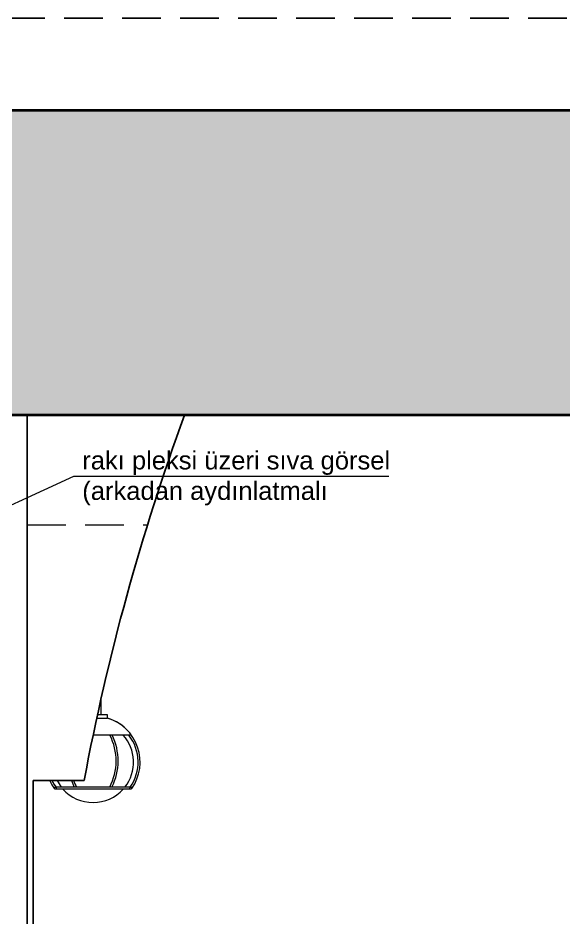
# Model space of a CAD drawing. Header units: millimetres. Extents: x 54215 to 67697, y 23496 to 56611.
# Drawn here: x 56074.4 to 56253.6, y 25640.1 to 25935.7 of the extents above; entities that cross this region are included whole.
import ezdxf

# ---------------------------------------------------------------- set-up
doc = ezdxf.new("R2010")
doc.units = ezdxf.units.MM
doc.linetypes.add('DASHED', pattern=[19.05, 12.7, -6.35])
for name, color, linetype, lineweight in [('- 0.25', 43, 'Continuous', 25), ('no3_duvar kaplama', 8, 'Continuous', 0), ('no3_duvar mevcut', 4, 'Continuous', 35), ('no3_mobilya aydınlatma', 50, 'Continuous', 13), ('no3_tefriş arka ince', 65, 'Continuous', 13), ('no3_yazı duvar', 152, 'Continuous', 0)]:
    doc.layers.add(name, color=color, linetype=linetype, lineweight=lineweight)
doc.styles.get("Standard").update_dxf_attribs({"font": 'arial.ttf'})

msp = doc.modelspace()

# ---------------------------------------------------------------- hatches: boundary and pattern name
at = {"layer": 'no3_duvar kaplama'}
h = msp.add_hatch(dxfattribs=at)
h.set_pattern_fill('JIS_STN_2.5', color=256, scale=3)
h.set_pattern_definition([(45, (42770.561, 4300.2), (-5.3033009, 5.3033009), []), (45, (42775.856, 4300.2), (-5.3033009, 5.3033009), [3.6, -1.5])])
h.paths.add_polyline_path([(55956.146, 25905.278), (55956.146, 25859.778), (55987.067, 25859.778), (55987.067, 25819.778), (56047.401, 25819.778), (56047.401, 25805.278), (56547.401, 25805.278), (56547.401, 25905.278)])
h.paths.add_polyline_path([(55956.146, 25264.778), (55956.146, 25223.278), (56817.127, 25223.278), (56817.127, 25233.278), (56718.901, 25233.278), (56718.901, 25238.278), (56688.901, 25238.278), (56688.901, 25255.778), (56658.901, 25255.778), (56658.901, 25273.278), (56037.401, 25273.278), (56037.401, 25264.778)])

# ---------------------------------------------------------------- linework, layer by layer
at = {"layer": '- 0.25'}
for p, q in [((56077.401, 25805.278), (56077.401, 25273.278)), ((56079.401, 25273.278), (56079.401, 25685.278)), ((56079.401, 25685.278), (56096.107, 25685.278))]:
    msp.add_line(p, q, dxfattribs=at)
msp.add_arc((56831.856, 25547.617), 748.517, 159.865338, 169.402366, dxfattribs=at)
at = {"linetype": 'DASHED'}
msp.add_lwpolyline([(55956.146, 25935.699), (56975.033, 25935.699), (56975.033, 25149.584), (55956.146, 25149.584)], close=True, dxfattribs=at)
at = {"layer": 'no3_duvar mevcut'}
for p, q in [((56547.401, 25905.278), (55956.146, 25905.278)), ((56547.401, 25805.278), (56047.401, 25805.278))]:
    msp.add_line(p, q, dxfattribs=at)
at = {"layer": 'no3_mobilya aydınlatma'}
for p, q in [((56101.598, 25711.937), (56101.598, 25706.883)), ((56111.614, 25700.197), (56099.056, 25700.197)), ((56111.614, 25683.145), (56086.462, 25683.145)), ((56111.45, 25682.481), (56086.462, 25682.481))]:
    msp.add_line(p, q, dxfattribs=at)
msp.add_lwpolyline([(56100.239, 25705.776), (56103.813, 25705.776), (56103.813, 25706.883), (56100.48, 25706.883)], dxfattribs=at)
for centre in [(56086.625, 25682.813), (56111.45, 25682.813)]:
    msp.add_circle(centre, 0.332, dxfattribs=at)
for centre, radius, start, end in [((56099.384, 25691.339), 15.101, 41.29316, 72.94472), ((56099.384, 25691.339), 15.101, 324.99252, 72.94472), ((56088.027, 25691.749), 18.568, 332.39304, 27.06104), ((56088.027, 25691.749), 19.232, 333.42237, 26.05526), ((56099.038, 25691.339), 13.287, 2.38802, 41.81031), ((56099.384, 25691.339), 14.437, 324.99252, 37.84721), ((56099.038, 25691.339), 13.287, 321.92372, 2.38802), ((56098.405, 25691.322), 14.86, 204.00126, 216.03109), ((56098.405, 25691.322), 14.196, 205.19977, 216.03109), ((56099.038, 25691.339), 13.287, 207.14122, 218.07628), ((56110.049, 25691.749), 19.232, 199.66426, 206.57763), ((56110.049, 25691.749), 18.568, 200.39787, 207.60696), ((56099.038, 25691.339), 13.287, 221.81031, 318.18969)]:
    msp.add_arc(centre, radius, start, end, dxfattribs=at)
at = {"layer": 'no3_tefriş arka ince', "linetype": 'DASHED'}
msp.add_line((56077.401, 25769.278), (56116.913, 25769.278), dxfattribs=at)
at = {"layer": 'no3_yazı duvar'}
msp.add_lwpolyline([(56055.101, 25767.994), (56092.746, 25785.194), (56196.19, 25785.194)], dxfattribs=at)

# ---------------------------------------------------------------- texts
at = {"layer": 'no3_yazı duvar', "insert": (56095.486, 25793.448), "char_height": 6, "width": 108.02303, "attachment_point": 1}
msp.add_mtext('rakı pleksi üzeri sıva görsel (arkadan aydınlatmalı', dxfattribs=at)

doc.saveas('drawing.dxf')
